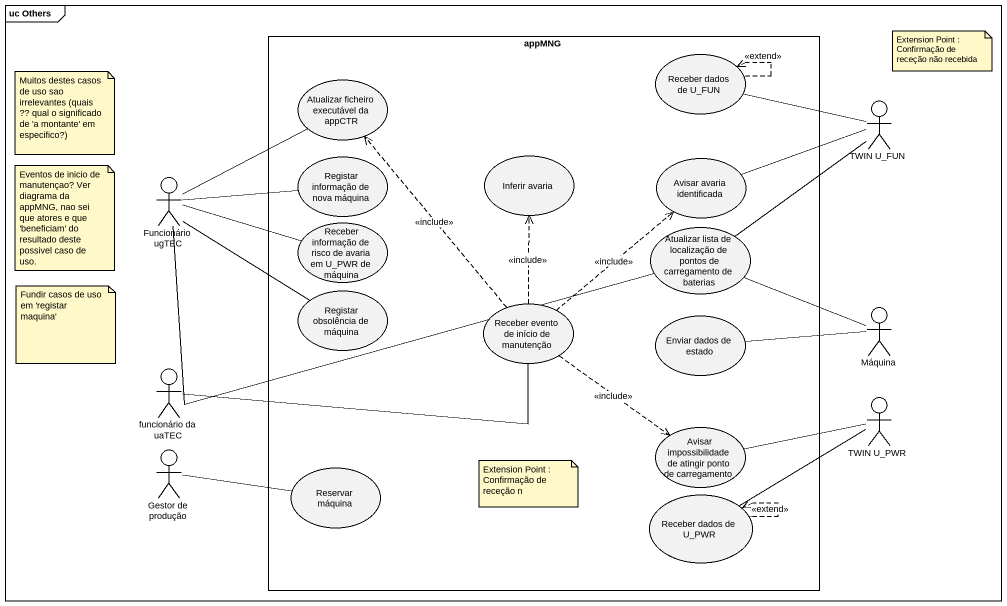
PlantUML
@startuml
mainframe uc Others
rectangle appMNG {
  usecase "Atualizar ficheiro executável da appCTR" as Atualizar_ficheiro
  usecase "Receber dados de U_FUN" as Receber_dados_de_U_FUN
  usecase "Registar informação de nova máquina" as Registar_informação_de_nova
  usecase "Inferir avaria" as Inferir_avaria
  usecase "Avisar avaria identificada" as Avisar_avaria_identificada
  usecase "Receber informação de risco de avaria em U_PWR de máquina" as Receber_informação_de_risco
  usecase "Atualizar lista de localização de pontos de carregamento de baterias" as Atualizar_lista_de
  usecase "Registar obsolência de máquina" as Registar_obsolência_de
  usecase "Receber evento de início de manutenção" as Receber_evento_de_início_de
  usecase "Enviar dados de estado" as Enviar_dados_de_estado
  usecase "Avisar impossibilidade de atingir ponto de carregamento" as Avisar_impossibilidade_de
  usecase "Reservar máquina" as Reservar_máquina
  usecase "Receber dados de U_PWR" as Receber_dados_de_U_PWR
}
actor "TWIN U_FUN" as TWIN_U_FUN
actor "Funcionário ugTEC" as Funcionário_ugTEC
actor Máquina
actor "funcionário da uaTEC" as funcionário_da_uaTEC
actor "TWIN U_PWR" as TWIN_U_PWR
actor "Gestor de produção" as Gestor_de_produção
Receber_dados_de_U_FUN ..> Receber_dados_de_U_FUN : <<extend>>
Receber_dados_de_U_FUN -right- TWIN_U_FUN
TWIN_U_FUN -- Atualizar_lista_de
Avisar_avaria_identificada -right- TWIN_U_FUN
Funcionário_ugTEC -up- Atualizar_ficheiro
Funcionário_ugTEC -right- Registar_informação_de_nova
Funcionário_ugTEC -right- Receber_informação_de_risco
Funcionário_ugTEC -right- Atualizar_lista_de
Funcionário_ugTEC -- Registar_obsolência_de
Receber_evento_de_início_de .up.> Atualizar_ficheiro : <<include>>
Receber_evento_de_início_de .up.> Inferir_avaria : <<include>>
Receber_evento_de_início_de .up.> Avisar_avaria_identificada : <<include>>
Receber_evento_de_início_de ..> Avisar_impossibilidade_de : <<include>>
Máquina -left- Atualizar_lista_de
Máquina -left- Enviar_dados_de_estado
funcionário_da_uaTEC -right- Receber_evento_de_início_de
Avisar_impossibilidade_de -right- TWIN_U_PWR
Reservar_máquina -left- Gestor_de_produção
Receber_dados_de_U_PWR -right- TWIN_U_PWR
Receber_dados_de_U_PWR ..> Receber_dados_de_U_PWR : <<extend>>
note as N1
  Extension Point : Confirmação de receção não recebida
end note
note as N2
  Muitos destes casos de uso sao irrelevantes (quais ?? qual o significado de 'a montante' em especifico?)
end note
note as N3
  Eventos de inicio de manutençao? Ver diagrama da appMNG, nao sei que atores e que 'beneficiam' do resultado deste possivel caso de uso.
end note
note as N4
  Fundir casos de uso em 'registar maquina'
end note
note as N5
  Extension Point : Confirmação de receção n
end note
@enduml
